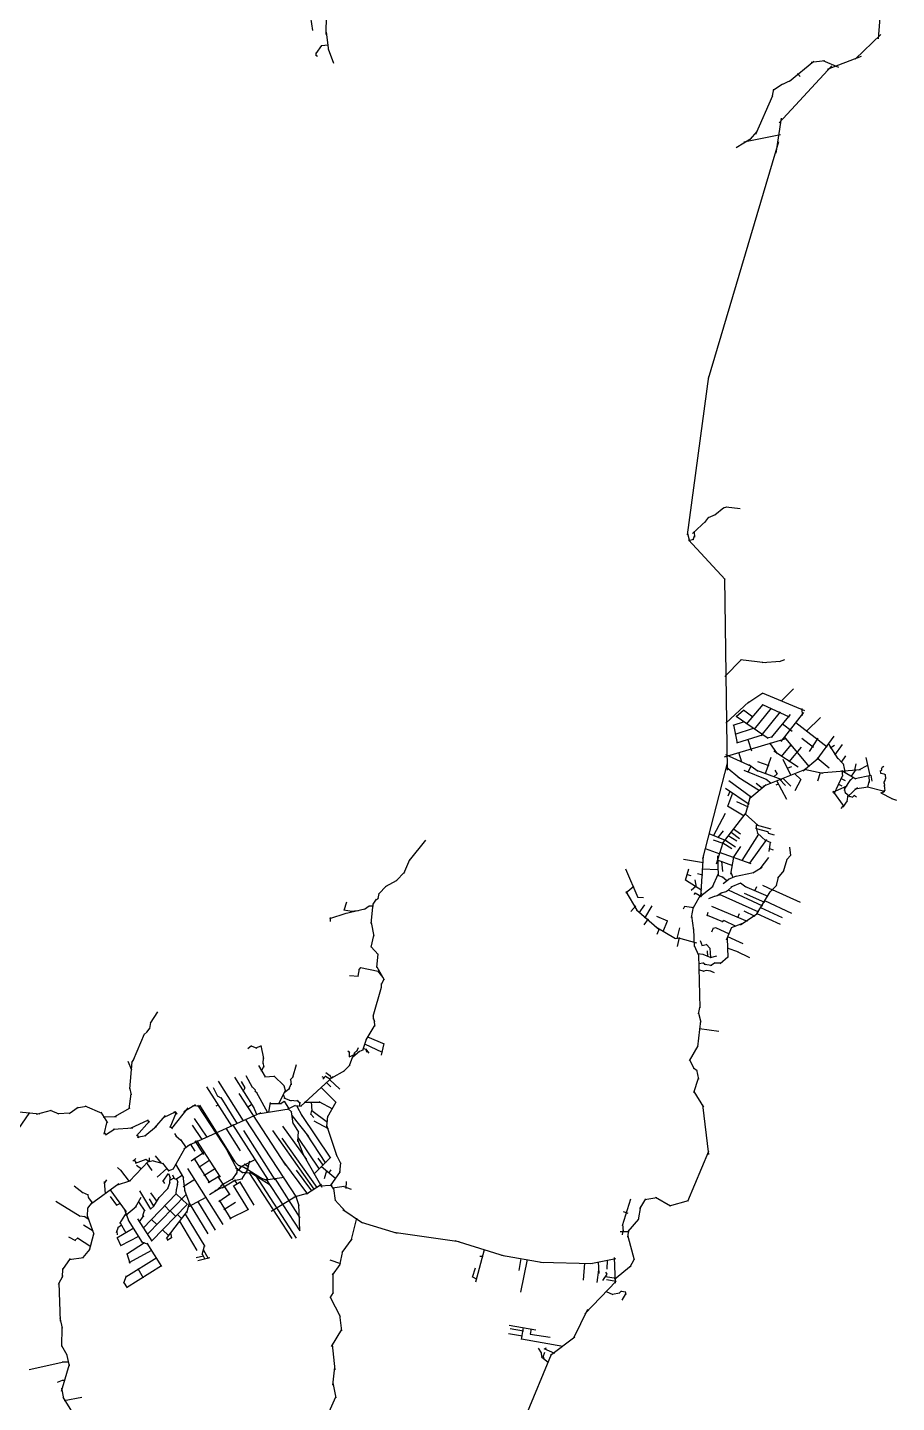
# Model space of a CAD drawing. Header units: inches. Extents: x 723427 to 759408, y 6910722 to 6968430.
# Drawn here: x 747985 to 754609, y 6942384 to 6952862 of the extents above; entities that cross this region are included whole.
import ezdxf

# ---------------------------------------------------------------- set-up
doc = ezdxf.new("R2010")
doc.units = ezdxf.units.IN
doc.header["$MEASUREMENT"] = 0

msp = doc.modelspace()

# ---------------------------------------------------------------- linework, layer by layer
for points in [[(754473, 6952776), (754494, 6953068)], [(750263, 6952808), (750265, 6952959)], [(750142, 6952942), (750159, 6952840)], [(750262, 6952826), (750280, 6952686)], [(754294, 6952622), (754489, 6952810)], [(750184, 6952651), (750197, 6952644)], [(750185, 6952665), (750228, 6952725)], [(750185, 6952649), (750186, 6952669)], [(750226, 6952724), (750276, 6952731)], [(750277, 6952700), (750318, 6952591)], [(754083, 6952545), (754342, 6952645)], [(753716, 6952136), (754117, 6952571)], [(753795, 6952454), (753978, 6952607)], [(753958, 6952598), (754064, 6952610)], [(754047, 6952612), (754168, 6952560)], [(753725, 6952424), (753806, 6952460)], [(753854, 6952512), (753876, 6952490)], [(753537, 6952049), (753667, 6952345)], [(753662, 6952330), (753674, 6952393)], [(753668, 6952385), (753740, 6952432)], [(753691, 6951905), (753733, 6952172)], [(753387, 6951947), (753505, 6952018)], [(753446, 6951990), (753724, 6952046)], [(753494, 6952010), (753548, 6952071)], [(753176, 6950188), (753713, 6951993)], [(753015, 6948996), (753180, 6950203)], [(753224, 6949148), (753293, 6949204)], [(753290, 6949202), (753315, 6949209)], [(753310, 6949209), (753417, 6949197)], [(753054, 6949007), (753158, 6949102)], [(753149, 6949091), (753179, 6949131)], [(753177, 6949129), (753229, 6949152)], [(753015, 6949006), (753031, 6948949)], [(753059, 6948957), (753070, 6948988)], [(753066, 6949019), (753070, 6948979)], [(753025, 6948957), (753303, 6948657)], [(753026, 6948953), (753065, 6948963)], [(753299, 6948664), (753318, 6947202)], [(753302, 6947916), (753427, 6948047)], [(753420, 6948046), (753612, 6948024)], [(753718, 6948032), (753759, 6948047)], [(753586, 6948023), (753724, 6948033)], [(753308, 6947560), (753485, 6947724)], [(753475, 6947716), (753591, 6947793)], [(753586, 6947793), (753908, 6947658)], [(753734, 6947730), (753824, 6947823)], [(753386, 6947615), (753632, 6947446)], [(753387, 6947612), (753444, 6947661)], [(753442, 6947662), (753515, 6947610)], [(753466, 6947554), (753592, 6947704)], [(753528, 6947514), (753656, 6947675)], [(753579, 6947464), (753725, 6947647)], [(753588, 6947703), (753790, 6947609)], [(753656, 6947453), (753802, 6947627)], [(753731, 6947422), (753903, 6947643)], [(753887, 6947672), (753891, 6947619)], [(753364, 6947546), (753450, 6947573)], [(753366, 6947549), (753396, 6947409)], [(753379, 6947476), (753520, 6947524)], [(753740, 6947557), (753814, 6947501)], [(753843, 6947567), (754082, 6947380)], [(753924, 6947501), (754029, 6947603)], [(753299, 6947305), (753769, 6947444)], [(753392, 6947411), (753596, 6947474)], [(753475, 6947437), (753505, 6947349)], [(753623, 6947449), (753666, 6947460)], [(753642, 6947412), (753699, 6947328)], [(753753, 6947457), (753941, 6947231)], [(753887, 6947446), (753976, 6947378)], [(753947, 6947346), (754013, 6947446)], [(754004, 6947285), (754135, 6947461)], [(754088, 6947407), (754162, 6947290)], [(753306, 6947322), (753502, 6947234)], [(753404, 6947341), (753429, 6947266)], [(753610, 6947177), (753655, 6947301)], [(753674, 6947351), (753861, 6947227)], [(753734, 6947308), (753807, 6947397)], [(753791, 6947267), (753885, 6947378)], [(754104, 6947373), (754138, 6947394)], [(754139, 6947317), (754197, 6947399)], [(754152, 6947304), (754207, 6947247)], [(754189, 6947263), (754223, 6947311)], [(754376, 6947300), (754406, 6947161)], [(753134, 6946527), (753320, 6947256)], [(753311, 6947229), (753414, 6947143)], [(753446, 6947202), (753622, 6947131)], [(753479, 6947187), (753501, 6947235)], [(753484, 6947246), (753554, 6947196)], [(753541, 6947204), (753735, 6947132)], [(753549, 6947268), (753636, 6947238)], [(753594, 6947082), (753923, 6947212)], [(753683, 6947204), (753701, 6947172)], [(753744, 6947287), (753804, 6947162)], [(753776, 6947217), (753812, 6947232)], [(753898, 6947198), (754012, 6947295)], [(753906, 6947210), (754049, 6947180)], [(754005, 6947296), (754095, 6947220)], [(754024, 6947183), (754334, 6947209)], [(754192, 6947200), (754300, 6947138)], [(754192, 6947200), (754198, 6947156)], [(754204, 6947252), (754219, 6947179)], [(754266, 6947156), (754302, 6947208)], [(754291, 6947204), (754301, 6947250)], [(754321, 6947206), (754391, 6947240)], [(754486, 6947198), (754497, 6947202)], [(754486, 6947199), (754487, 6947182)], [(754495, 6947213), (754502, 6947227)], [(754496, 6947215), (754496, 6947202)], [(754500, 6947226), (754514, 6947233)], [(753332, 6947124), (753505, 6946996)], [(753401, 6947152), (753566, 6947048)], [(753491, 6946990), (753615, 6947094)], [(753539, 6947103), (753589, 6947066)], [(753617, 6947135), (753653, 6947104)], [(753675, 6947153), (753700, 6947176)], [(753693, 6947090), (753709, 6947099)], [(753695, 6947125), (753771, 6946981)], [(753718, 6947134), (753764, 6947086)], [(753744, 6947143), (753803, 6947081)], [(753832, 6947177), (753883, 6947130)], [(753836, 6947048), (753883, 6947135)], [(754010, 6947121), (754030, 6947186)], [(754135, 6947023), (754201, 6947164)], [(754168, 6947096), (754193, 6947083)], [(754188, 6947140), (754219, 6947124)], [(754213, 6947057), (754262, 6947132)], [(754250, 6947119), (754281, 6947150)], [(754295, 6947139), (754414, 6947165)], [(754390, 6947074), (754401, 6947116)], [(754399, 6947162), (754401, 6947109)], [(754413, 6947165), (754422, 6947118)], [(754487, 6947183), (754490, 6947178)], [(754489, 6947179), (754515, 6947175)], [(754512, 6947175), (754522, 6947171)], [(754515, 6947111), (754524, 6947124)], [(754515, 6947100), (754516, 6947113)], [(754515, 6947103), (754518, 6947087)], [(754522, 6947171), (754526, 6947138)], [(754523, 6947121), (754526, 6947140)], [(753305, 6947066), (753487, 6946944)], [(753323, 6946928), (753363, 6947030)], [(753327, 6947008), (753342, 6947043)], [(753458, 6946863), (753497, 6947005)], [(754124, 6947035), (754233, 6947084)], [(754125, 6947042), (754208, 6946926)], [(754213, 6947048), (754221, 6947080)], [(754213, 6947052), (754218, 6947031)], [(754216, 6947035), (754253, 6947003)], [(754233, 6946963), (754242, 6947015)], [(754239, 6947002), (754312, 6947070)], [(754240, 6947007), (754276, 6946997)], [(754275, 6946997), (754290, 6947012)], [(754289, 6947011), (754305, 6946999)], [(754293, 6947061), (754394, 6947075)], [(754389, 6947076), (754507, 6947045)], [(754491, 6947030), (754511, 6947037)], [(754491, 6947031), (754574, 6946987)], [(754504, 6947045), (754521, 6947049)], [(754509, 6947036), (754518, 6947043)], [(754517, 6947075), (754518, 6947088)], [(754517, 6947077), (754518, 6947061)], [(754517, 6947042), (754521, 6947051)], [(754518, 6947063), (754521, 6947048)], [(754570, 6946988), (754609, 6946974)], [(753322, 6946931), (753448, 6946855)], [(753390, 6946964), (753478, 6946923)], [(754187, 6946910), (754200, 6946926)], [(754199, 6946925), (754208, 6946926)], [(754205, 6946925), (754236, 6946968)], [(753215, 6946703), (753305, 6946874)], [(753283, 6946645), (753464, 6946878)], [(753455, 6946871), (753555, 6946780)], [(753540, 6946756), (753545, 6946794)], [(753540, 6946787), (753652, 6946755)], [(753179, 6946720), (753317, 6946663)], [(753211, 6946672), (753292, 6946644)], [(753251, 6946689), (753290, 6946741)], [(753302, 6946672), (753382, 6946618)], [(753327, 6946705), (753392, 6946663)], [(753348, 6946731), (753412, 6946681)], [(753367, 6946755), (753420, 6946717)], [(753433, 6946514), (753561, 6946714)], [(753492, 6946493), (753620, 6946674)], [(753539, 6946763), (753550, 6946723)], [(753539, 6946758), (753627, 6946736)], [(753548, 6946726), (753614, 6946664)], [(753605, 6946672), (753651, 6946652)], [(753625, 6946737), (753634, 6946721)], [(753632, 6946723), (753676, 6946710)], [(750896, 6946514), (751021, 6946669)], [(753150, 6946605), (753263, 6946565)], [(753237, 6946489), (753287, 6946652)], [(753257, 6946579), (753498, 6946492)], [(753285, 6946650), (753355, 6946605)], [(753368, 6946537), (753422, 6946621)], [(753639, 6946584), (753650, 6946654)], [(753642, 6946606), (753669, 6946595)], [(753793, 6946616), (753802, 6946552)], [(750853, 6946415), (750900, 6946521)], [(752986, 6946525), (753137, 6946498)], [(753118, 6946238), (753137, 6946552)], [(753242, 6946519), (753360, 6946477)], [(753244, 6946549), (753249, 6946399)], [(753275, 6946509), (753283, 6946430)], [(753346, 6946410), (753370, 6946541)], [(753515, 6946421), (753585, 6946463)], [(753571, 6946452), (753635, 6946537)], [(753748, 6946430), (753775, 6946525)], [(753773, 6946521), (753804, 6946556)], [(750715, 6946316), (750802, 6946365)], [(750793, 6946358), (750862, 6946427)], [(752543, 6946452), (752637, 6946233)], [(753001, 6946366), (753125, 6946289)], [(753002, 6946364), (753027, 6946451)], [(753013, 6946407), (753042, 6946400)], [(753071, 6946367), (753083, 6946312)], [(753093, 6946416), (753134, 6946404)], [(753129, 6946452), (753248, 6946447)], [(753207, 6946314), (753251, 6946409)], [(753245, 6946403), (753289, 6946387)], [(753283, 6946390), (753317, 6946361)], [(753289, 6946340), (753331, 6946373)], [(753328, 6946372), (753389, 6946397)], [(753347, 6946426), (753363, 6946385)], [(753375, 6946392), (753519, 6946423)], [(753695, 6946323), (753709, 6946388)], [(753706, 6946380), (753752, 6946437)], [(750659, 6946225), (750665, 6946264)], [(750662, 6946259), (750723, 6946322)], [(752546, 6946277), (752629, 6946137)], [(752547, 6946267), (752606, 6946320)], [(753045, 6946288), (753083, 6946321)], [(753061, 6946155), (753125, 6946269)], [(753066, 6946256), (753076, 6946269)], [(753075, 6946269), (753122, 6946240)], [(753104, 6946235), (753211, 6946319)], [(753216, 6946241), (753267, 6946255)], [(753243, 6946247), (753277, 6946270)], [(753258, 6946257), (753557, 6946122)], [(753272, 6946268), (753311, 6946278)], [(753306, 6946276), (753330, 6946292)], [(753323, 6946287), (753356, 6946317)], [(753327, 6946291), (753589, 6946169)], [(753350, 6946313), (753423, 6946343)], [(753420, 6946344), (753460, 6946313)], [(753447, 6946266), (753603, 6946197)], [(753452, 6946318), (753628, 6946243)], [(753529, 6946282), (753545, 6946316)], [(753546, 6946107), (753646, 6946275)], [(753588, 6946326), (753668, 6946288)], [(753640, 6946267), (753697, 6946326)], [(753662, 6946293), (753875, 6946198)], [(750398, 6946136), (750419, 6946199)], [(750553, 6946143), (750590, 6946170)], [(750587, 6946169), (750624, 6946169)], [(750606, 6946035), (750620, 6946184)], [(750619, 6946182), (750646, 6946219)], [(750639, 6946211), (750661, 6946228)], [(752584, 6946126), (752622, 6946168)], [(752634, 6946236), (752681, 6946233)], [(752649, 6946115), (752692, 6946177)], [(752690, 6946076), (752748, 6946170)], [(752987, 6946145), (752996, 6946167)], [(752993, 6946166), (753065, 6946156)], [(753047, 6946081), (753063, 6946162)], [(753180, 6946225), (753221, 6946242)], [(753198, 6946166), (753470, 6946051)], [(753573, 6946157), (753737, 6946080)], [(753604, 6946210), (753808, 6946113)], [(750289, 6946072), (750415, 6946114)], [(750294, 6946049), (750295, 6946080)], [(750396, 6946138), (750458, 6946129)], [(750403, 6946110), (750557, 6946145)], [(750445, 6946129), (750508, 6946133)], [(750606, 6946043), (750626, 6945938)], [(752627, 6946139), (752801, 6945988)], [(752686, 6946024), (752720, 6946070)], [(752781, 6946090), (752864, 6946054)], [(752830, 6945974), (752864, 6946055)], [(753047, 6946092), (753063, 6945982)], [(753165, 6946092), (753173, 6946120)], [(753166, 6946099), (753283, 6946049)], [(753278, 6946048), (753295, 6946060)], [(753291, 6946060), (753385, 6946014)], [(753400, 6946079), (753413, 6946110)], [(753420, 6946024), (753553, 6946114)], [(753446, 6946132), (753530, 6946091)], [(753544, 6946110), (753722, 6946028)], [(750606, 6945853), (750626, 6945944)], [(752775, 6946010), (752925, 6945920)], [(752784, 6945953), (752803, 6945996)], [(752938, 6945921), (752957, 6946001)], [(753062, 6945993), (753068, 6945859)], [(753202, 6945972), (753214, 6946001)], [(753211, 6945998), (753233, 6946005)], [(753229, 6946005), (753334, 6945956)], [(753314, 6945911), (753354, 6946006)], [(753351, 6946003), (753439, 6946036)], [(750606, 6945856), (750659, 6945797)], [(752921, 6945921), (752958, 6945926)], [(752939, 6945858), (752956, 6945927)], [(752947, 6945926), (753086, 6945887)], [(753066, 6945867), (753101, 6945792)], [(753113, 6945904), (753128, 6945865)], [(753126, 6945866), (753162, 6945875)], [(753159, 6945877), (753188, 6945844)], [(753187, 6945847), (753192, 6945774)], [(753318, 6945923), (753323, 6945776)], [(753318, 6945848), (753403, 6945819)], [(753321, 6945934), (753438, 6945883)], [(750649, 6945700), (750658, 6945803)], [(753093, 6945805), (753136, 6945800)], [(753100, 6945797), (753110, 6945392)], [(753101, 6945730), (753138, 6945735)], [(753132, 6945801), (753193, 6945775)], [(753132, 6945736), (753153, 6945722)], [(753165, 6945827), (753168, 6945784)], [(753191, 6945774), (753241, 6945789)], [(753192, 6945714), (753228, 6945736)], [(753223, 6945735), (753271, 6945735)], [(753264, 6945730), (753324, 6945781)], [(753391, 6945823), (753490, 6945775)], [(750440, 6945637), (750508, 6945633)], [(750507, 6945632), (750515, 6945688)], [(750512, 6945678), (750526, 6945700)], [(750524, 6945700), (750659, 6945670)], [(750648, 6945704), (750703, 6945606)], [(750653, 6945674), (750694, 6945624)], [(753101, 6945684), (753140, 6945670)], [(753139, 6945670), (753146, 6945674)], [(753144, 6945725), (753201, 6945717)], [(753144, 6945673), (753161, 6945679)], [(753159, 6945679), (753193, 6945673)], [(753184, 6945675), (753219, 6945662)], [(750620, 6945329), (750685, 6945548)], [(750684, 6945573), (750703, 6945609)], [(750685, 6945544), (750685, 6945578)], [(748923, 6945274), (748979, 6945362)], [(750620, 6945315), (750631, 6945286)], [(750622, 6945304), (750622, 6945342)], [(753100, 6945351), (753119, 6945283)], [(753101, 6945345), (753112, 6945404)], [(748872, 6945187), (748901, 6945211)], [(748895, 6945205), (748920, 6945238)], [(748918, 6945233), (748926, 6945281)], [(750566, 6945149), (750635, 6945261)], [(750629, 6945298), (750630, 6945249)], [(753094, 6945094), (753118, 6945292)], [(753108, 6945235), (753256, 6945215)], [(748794, 6944995), (748876, 6945194)], [(749665, 6945081), (749693, 6945104)], [(749689, 6945103), (749734, 6945085)], [(749727, 6945086), (749767, 6945102)], [(749765, 6945104), (749785, 6945006)], [(750542, 6945070), (750571, 6945160)], [(750553, 6945118), (750690, 6945053)], [(750578, 6945170), (750705, 6945117)], [(750684, 6945032), (750705, 6945119)], [(753032, 6944987), (753098, 6945103)], [(748781, 6944974), (748797, 6944999)], [(749781, 6944965), (749785, 6945014)], [(750426, 6945064), (750443, 6945050)], [(750437, 6945058), (750438, 6945019)], [(750437, 6945019), (750501, 6945045)], [(750441, 6944953), (750465, 6945020)], [(750464, 6945017), (750516, 6945061)], [(750474, 6945023), (750479, 6945048)], [(750476, 6945045), (750501, 6945069)], [(750498, 6945066), (750508, 6945089)], [(750503, 6945053), (750546, 6945074)], [(750545, 6945085), (750566, 6945075)], [(750563, 6945078), (750587, 6945046)], [(750563, 6945078), (750571, 6945053)], [(748749, 6944985), (748779, 6944919)], [(748765, 6944774), (748783, 6944981)], [(749746, 6944952), (749796, 6944865)], [(749769, 6944910), (749788, 6944946)], [(749780, 6944975), (749788, 6944939)], [(750009, 6944863), (750036, 6944961)], [(750260, 6944899), (750289, 6944877)], [(750305, 6944859), (750403, 6944913)], [(750395, 6944907), (750445, 6944958)], [(753032, 6944995), (753067, 6944927)], [(753061, 6944934), (753089, 6944913)], [(753086, 6944918), (753099, 6944849)], [(749351, 6944789), (749542, 6944487)], [(749439, 6944833), (749629, 6944530)], [(749562, 6944863), (749710, 6944629)], [(749614, 6944831), (749642, 6944781)], [(749639, 6944787), (749639, 6944775)], [(749650, 6944877), (749698, 6944788)], [(749695, 6944793), (749719, 6944768)], [(749793, 6944867), (749868, 6944871)], [(749863, 6944874), (749941, 6944797)], [(749939, 6944800), (749953, 6944753)], [(749978, 6944768), (749996, 6944812)], [(749987, 6944843), (750012, 6944868)], [(749989, 6944849), (749995, 6944806)], [(750068, 6944642), (750316, 6944868)], [(750221, 6944788), (750336, 6944672)], [(750229, 6944869), (750248, 6944859)], [(750236, 6944849), (750260, 6944873)], [(750257, 6944872), (750296, 6944848)], [(750264, 6944822), (750297, 6944790)], [(750287, 6944880), (750302, 6944853)], [(750288, 6944846), (750365, 6944772)], [(753064, 6944747), (753099, 6944855)], [(748761, 6944623), (748776, 6944737)], [(748764, 6944785), (748776, 6944728)], [(749400, 6944785), (749434, 6944719)], [(749431, 6944722), (749464, 6944704)], [(749459, 6944708), (749584, 6944508)], [(749597, 6944740), (749952, 6944193)], [(749630, 6944754), (749641, 6944780)], [(749717, 6944772), (749722, 6944756)], [(749719, 6944760), (749735, 6944743)], [(749729, 6944752), (749814, 6944595)], [(749900, 6944662), (749952, 6944762)], [(749933, 6944732), (749946, 6944700)], [(749939, 6944707), (749996, 6944683)], [(749942, 6944746), (749986, 6944779)], [(749980, 6944687), (750051, 6944684)], [(750039, 6944689), (750066, 6944664)], [(753064, 6944753), (753137, 6944635)], [(747885, 6944423), (748003, 6944595)], [(747922, 6944598), (748079, 6944585)], [(748053, 6944581), (748169, 6944611)], [(748159, 6944613), (748223, 6944584)], [(748215, 6944586), (748314, 6944591)], [(748303, 6944586), (748372, 6944634)], [(748360, 6944629), (748434, 6944643)], [(748423, 6944645), (748553, 6944590)], [(748545, 6944596), (748595, 6944514)], [(748652, 6944563), (748767, 6944630)], [(749021, 6944556), (749119, 6944601)], [(749074, 6944479), (749121, 6944597)], [(749086, 6944471), (749209, 6944629)], [(749102, 6944601), (749127, 6944584)], [(749176, 6944601), (749267, 6944654)], [(749210, 6944343), (749766, 6944593)], [(749244, 6944648), (749307, 6944643)], [(749282, 6944649), (749522, 6944282)], [(749296, 6944649), (749565, 6944218)], [(749423, 6944644), (749438, 6944653)], [(749663, 6944634), (749695, 6944657)], [(749705, 6944639), (749734, 6944577)], [(749742, 6944585), (749979, 6944623)], [(749826, 6944597), (749838, 6944671)], [(749834, 6944663), (749922, 6944663)], [(749917, 6944662), (749943, 6944680)], [(749941, 6944680), (749978, 6944621)], [(749967, 6944620), (750028, 6944649)], [(749971, 6944624), (749999, 6944596)], [(749996, 6944600), (750008, 6944511)], [(750025, 6944648), (750074, 6944643)], [(750036, 6944648), (750080, 6944566)], [(750060, 6944643), (750062, 6944671)], [(750072, 6944580), (750296, 6944245)], [(750095, 6944674), (750220, 6944673)], [(750145, 6944580), (750153, 6944609)], [(750146, 6944582), (750169, 6944556)], [(750147, 6944676), (750153, 6944606)], [(750152, 6944609), (750271, 6944521)], [(750207, 6944677), (750309, 6944623)], [(750272, 6944558), (750337, 6944675)], [(753130, 6944652), (753176, 6944275)], [(748561, 6944560), (748665, 6944564)], [(748570, 6944429), (748593, 6944525)], [(748638, 6944467), (748789, 6944478)], [(748770, 6944474), (748908, 6944538)], [(748817, 6944415), (748916, 6944527)], [(748880, 6944416), (748969, 6944490)], [(748898, 6944537), (748914, 6944519)], [(748953, 6944474), (749036, 6944570)], [(749070, 6944491), (749091, 6944471)], [(749241, 6944497), (749315, 6944388)], [(749257, 6944548), (749353, 6944405)], [(749497, 6944475), (749607, 6944302)], [(749547, 6944502), (749820, 6944079)], [(749644, 6944544), (750036, 6943945)], [(749929, 6944490), (750111, 6944235)], [(750000, 6944571), (750128, 6944410)], [(750006, 6944517), (750050, 6944445)], [(750168, 6944530), (750276, 6944473)], [(750265, 6944497), (750342, 6944261)], [(750266, 6944487), (750275, 6944565)], [(748570, 6944441), (748584, 6944422)], [(748580, 6944424), (748652, 6944470)], [(748821, 6944405), (748887, 6944418)], [(748822, 6944429), (748831, 6944400)], [(749106, 6944433), (749118, 6944413)], [(749115, 6944417), (749155, 6944383)], [(749151, 6944388), (749194, 6944325)], [(749261, 6944377), (749327, 6944273)], [(749273, 6944380), (749453, 6944102)], [(749631, 6944456), (749870, 6944082)], [(749852, 6944456), (750169, 6944009)], [(749924, 6944398), (750190, 6944022)], [(750044, 6944387), (750091, 6944260)], [(750045, 6944372), (750050, 6944449)], [(750047, 6944404), (750209, 6944161)], [(750113, 6944430), (750258, 6944208)], [(748958, 6944263), (749003, 6944208)], [(749095, 6944162), (749186, 6944325)], [(749178, 6944318), (749222, 6944350)], [(749226, 6944354), (749262, 6944299)], [(749234, 6944226), (749327, 6944288)], [(749481, 6944349), (749589, 6944150)], [(750093, 6944261), (750229, 6944026)], [(750335, 6944278), (750375, 6944202)], [(753019, 6943919), (753178, 6944299)], [(748671, 6944176), (748698, 6944152)], [(748764, 6944071), (748907, 6944222)], [(748787, 6944222), (748810, 6944243)], [(748798, 6944233), (748813, 6944209)], [(748808, 6944208), (748890, 6944239)], [(748815, 6944193), (748855, 6944165)], [(748887, 6944239), (748913, 6944220)], [(748893, 6944210), (748933, 6944152)], [(748902, 6944219), (748942, 6944228)], [(748912, 6944249), (748914, 6944221)], [(748934, 6944228), (749019, 6944205)], [(748974, 6944102), (749048, 6944168)], [(749014, 6944208), (749062, 6944148)], [(749058, 6944149), (749097, 6944164)], [(749114, 6944199), (749175, 6944097)], [(749206, 6944168), (749474, 6943741)], [(749253, 6944246), (749373, 6944059)], [(749291, 6944177), (749376, 6944233)], [(749329, 6944114), (749418, 6944171)], [(749549, 6944239), (749597, 6944187)], [(749572, 6944174), (749629, 6944133)], [(749580, 6944125), (749586, 6944169)], [(749588, 6944194), (749657, 6944166)], [(749596, 6944153), (749616, 6944185)], [(749723, 6944236), (749601, 6944176)], [(749618, 6944085), (749669, 6944166)], [(749631, 6944179), (749782, 6944087)], [(749636, 6944202), (749673, 6944181)], [(749654, 6944132), (749679, 6944225)], [(749928, 6944227), (750120, 6943971)], [(750169, 6944123), (750295, 6944250)], [(750199, 6944246), (750239, 6944190)], [(750226, 6944182), (750335, 6944090)], [(750283, 6944132), (750300, 6944157)], [(750366, 6944138), (750374, 6944210)], [(748466, 6943896), (748682, 6944052)], [(748570, 6944050), (748591, 6944082)], [(748570, 6944067), (748578, 6943974)], [(748663, 6944041), (748774, 6944076)], [(748695, 6944155), (748760, 6944068)], [(749018, 6944069), (749061, 6944129)], [(749018, 6944073), (749030, 6944052)], [(749055, 6944016), (749072, 6944062)], [(749059, 6944129), (749073, 6944096)], [(749071, 6944058), (749072, 6944099)], [(749071, 6944079), (749104, 6944095)], [(749090, 6944118), (749104, 6944091)], [(749104, 6944092), (749118, 6944087)], [(749117, 6944087), (749165, 6944116)], [(749120, 6944089), (749131, 6944063)], [(749129, 6944044), (749130, 6944067)], [(749170, 6944109), (749185, 6943991)], [(749173, 6944031), (749260, 6944085)], [(749363, 6944061), (749453, 6944115)], [(749419, 6943995), (749486, 6944056)], [(749434, 6944110), (749528, 6943966)], [(749459, 6944038), (749561, 6944096)], [(749470, 6944021), (749571, 6944081)], [(749545, 6944082), (749584, 6944137)], [(749553, 6944033), (749607, 6944065)], [(749554, 6944074), (749626, 6944090)], [(749561, 6944080), (749583, 6944048)], [(749601, 6944067), (749711, 6943888)], [(749616, 6944139), (749697, 6944134)], [(749673, 6944137), (749999, 6943635)], [(749682, 6944140), (749836, 6944043)], [(749721, 6944119), (750034, 6943637)], [(749768, 6944093), (749810, 6944079)], [(749800, 6944081), (749942, 6944100)], [(749801, 6944089), (750062, 6943693)], [(749871, 6944091), (750061, 6943791)], [(750034, 6944154), (750149, 6943997)], [(750248, 6944092), (750266, 6944151)], [(750296, 6944036), (750370, 6944145)], [(750414, 6944016), (750417, 6944068)], [(748340, 6944034), (748410, 6943983)], [(748403, 6943987), (748447, 6943967)], [(748442, 6943972), (748450, 6943940)], [(748614, 6944006), (748738, 6943837)], [(748615, 6943955), (748665, 6943887)], [(748808, 6943872), (748852, 6943948)], [(748839, 6943996), (748924, 6943857)], [(748867, 6943713), (749119, 6943975)], [(748898, 6943663), (749196, 6943970)], [(748924, 6943981), (748971, 6943916)], [(748984, 6943940), (749057, 6944018)], [(749118, 6943972), (749121, 6944011)], [(749118, 6943975), (749204, 6943892)], [(749120, 6944002), (749131, 6944051)], [(749183, 6944002), (749223, 6943892)], [(749210, 6943875), (749346, 6943949)], [(749373, 6943969), (749447, 6944016)], [(749416, 6944000), (749496, 6944034)], [(749444, 6943916), (749528, 6943973)], [(749553, 6944038), (749668, 6943851)], [(749842, 6943842), (750035, 6943959)], [(750019, 6943951), (750119, 6943978)], [(750028, 6943962), (750054, 6943884)], [(750113, 6943975), (750226, 6944048)], [(750204, 6944036), (750308, 6944040)], [(750296, 6944042), (750318, 6944011)], [(750310, 6944020), (750398, 6944032)], [(750317, 6944016), (750331, 6943923)], [(750388, 6944032), (750452, 6944009)], [(752772, 6943948), (752886, 6943882)], [(748202, 6943919), (748387, 6943805)], [(748442, 6943801), (748445, 6943868)], [(748445, 6943864), (748481, 6943911)], [(748447, 6943947), (748481, 6943903)], [(748663, 6943887), (748695, 6943902)], [(748722, 6943861), (748757, 6943767)], [(748735, 6943812), (748817, 6943881)], [(748831, 6943912), (748879, 6943843)], [(748865, 6943808), (748877, 6943848)], [(748912, 6943935), (748947, 6943879)], [(748923, 6943857), (748950, 6943883)], [(748931, 6943614), (749203, 6943894)], [(748948, 6943881), (748989, 6943946)], [(749029, 6943885), (749072, 6943840)], [(749073, 6943845), (749117, 6943802)], [(749199, 6943830), (749220, 6943905)], [(749218, 6943902), (749359, 6943669)], [(749282, 6943919), (749415, 6943697)], [(749446, 6943925), (749536, 6943780)], [(749482, 6943855), (749570, 6943911)], [(749527, 6943785), (749672, 6943858)], [(750052, 6943895), (750058, 6943693)], [(750329, 6943928), (750411, 6943837)], [(750389, 6943855), (750539, 6943754)], [(752520, 6943732), (752584, 6943935)], [(752642, 6943775), (752660, 6943877)], [(752654, 6943861), (752698, 6943935)], [(752690, 6943931), (752783, 6943946)], [(752880, 6943883), (753024, 6943923)], [(748385, 6943806), (748422, 6943802)], [(748412, 6943739), (748485, 6943691)], [(748416, 6943804), (748452, 6943782)], [(748440, 6943808), (748491, 6943666)], [(748674, 6943717), (748702, 6943739)], [(748690, 6943749), (748739, 6943829)], [(748691, 6943754), (748734, 6943676)], [(748753, 6943774), (748860, 6943604)], [(748825, 6943783), (748932, 6943614)], [(748838, 6943762), (748868, 6943801)], [(748865, 6943813), (748869, 6943799)], [(748929, 6943780), (748973, 6943737)], [(749044, 6943635), (749203, 6943840)], [(749126, 6943818), (749162, 6943783)], [(749143, 6943765), (749277, 6943542)], [(749186, 6943820), (749337, 6943573)], [(750453, 6943617), (750495, 6943789)], [(750528, 6943759), (750803, 6943675)], [(752521, 6943742), (752526, 6943686)], [(752527, 6943840), (752562, 6943828)], [(752563, 6943686), (752645, 6943781)], [(748298, 6943646), (748350, 6943619)], [(748347, 6943619), (748370, 6943639)], [(748367, 6943639), (748468, 6943573)], [(748457, 6943545), (748492, 6943670)], [(748665, 6943680), (748678, 6943722)], [(748666, 6943686), (748668, 6943662)], [(748667, 6943638), (748795, 6943714)], [(748668, 6943640), (748698, 6943579)], [(748696, 6943580), (748833, 6943652)], [(749014, 6943701), (749061, 6943656)], [(749044, 6943639), (749054, 6943621)], [(749051, 6943622), (749083, 6943642)], [(749075, 6943678), (749082, 6943639)], [(750778, 6943681), (751277, 6943611)], [(752502, 6943687), (752572, 6943687)], [(752521, 6943662), (752526, 6943696)], [(752561, 6943644), (752569, 6943697)], [(752561, 6943652), (752609, 6943471)], [(748410, 6943488), (748460, 6943551)], [(748741, 6943515), (748878, 6943603)], [(748761, 6943451), (748934, 6943545)], [(748855, 6943608), (748906, 6943590)], [(748894, 6943599), (749006, 6943421)], [(749318, 6943513), (749334, 6943579)], [(749324, 6943549), (749362, 6943482)], [(750366, 6943431), (750388, 6943537)], [(750385, 6943528), (750459, 6943632)], [(751243, 6943619), (751618, 6943501)], [(751404, 6943304), (751470, 6943549)], [(748254, 6943398), (748313, 6943482)], [(748304, 6943474), (748413, 6943490)], [(748734, 6943342), (748972, 6943489)], [(748741, 6943260), (749008, 6943428)], [(748742, 6943519), (748765, 6943445)], [(749270, 6943488), (749326, 6943502)], [(749284, 6943465), (749375, 6943489)], [(749318, 6943517), (749337, 6943477)], [(750291, 6943471), (750372, 6943442)], [(750310, 6943355), (750368, 6943435)], [(751433, 6943498), (751458, 6943500)], [(751599, 6943506), (751916, 6943452)], [(751732, 6943391), (751748, 6943482)], [(751747, 6943225), (751796, 6943473)], [(751895, 6943454), (752289, 6943442)], [(752223, 6943315), (752233, 6943447)], [(752279, 6943442), (752469, 6943481)], [(752336, 6943456), (752341, 6943368)], [(752405, 6943401), (752407, 6943468)], [(752457, 6943489), (752465, 6943294)], [(752461, 6943325), (752586, 6943427)], [(752579, 6943419), (752609, 6943475)], [(748222, 6943285), (748257, 6943351)], [(748251, 6943337), (748255, 6943404)], [(748719, 6943293), (748740, 6943352)], [(748826, 6943404), (748867, 6943334)], [(750315, 6943213), (750316, 6943369)], [(751378, 6943339), (751401, 6943409)], [(751378, 6943341), (751411, 6943323)], [(752328, 6943298), (752341, 6943395)], [(752372, 6943313), (752403, 6943363)], [(752391, 6943344), (752473, 6943332)], [(752392, 6943378), (752402, 6943362)], [(752399, 6943322), (752473, 6943308)], [(748224, 6943295), (748235, 6943004)], [(748717, 6943300), (748746, 6943259)], [(750293, 6943182), (750318, 6943222)], [(752234, 6943059), (752472, 6943309)], [(752397, 6943231), (752446, 6943208)], [(752443, 6943209), (752500, 6943220)], [(752498, 6943219), (752514, 6943234)], [(752512, 6943233), (752544, 6943228)], [(752541, 6943230), (752547, 6943208)], [(750293, 6943187), (750368, 6943039)], [(752519, 6943164), (752547, 6943211)], [(748231, 6943028), (748250, 6942951)], [(750364, 6943053), (750380, 6942931)], [(752149, 6942877), (752256, 6943095)], [(748246, 6942811), (748249, 6942957)], [(750303, 6942810), (750382, 6942941)], [(751651, 6942911), (751758, 6942893)], [(751657, 6942973), (751861, 6942938)], [(751664, 6942947), (751765, 6942929)], [(751752, 6942865), (751766, 6942956)], [(751818, 6942905), (751969, 6942881)], [(751820, 6942904), (751828, 6942945)], [(748244, 6942818), (748286, 6942746)], [(750307, 6942827), (750327, 6942633)], [(751751, 6942869), (752067, 6942814)], [(751878, 6942799), (751901, 6942762)], [(751920, 6942796), (752002, 6942761)], [(751935, 6942788), (751939, 6942804)], [(751971, 6942744), (752158, 6942885)], [(747999, 6942635), (748262, 6942694)], [(748250, 6942693), (748301, 6942693)], [(748283, 6942753), (748304, 6942663)], [(751784, 6942280), (751980, 6942753)], [(751898, 6942771), (751906, 6942728)], [(751904, 6942732), (751956, 6942689)], [(751916, 6942731), (751930, 6942768)], [(751917, 6942737), (751920, 6942718)], [(748245, 6942471), (748305, 6942675)], [(750313, 6942517), (750328, 6942653)], [(748215, 6942538), (748252, 6942554)], [(748245, 6942493), (748261, 6942415)], [(748249, 6942553), (748272, 6942554)], [(750312, 6942534), (750336, 6942419)], [(748255, 6942425), (748328, 6942306)], [(748266, 6942398), (748400, 6942425)], [(750078, 6941850), (750336, 6942427)]]:
    msp.add_lwpolyline(points)

doc.saveas('drawing.dxf')
